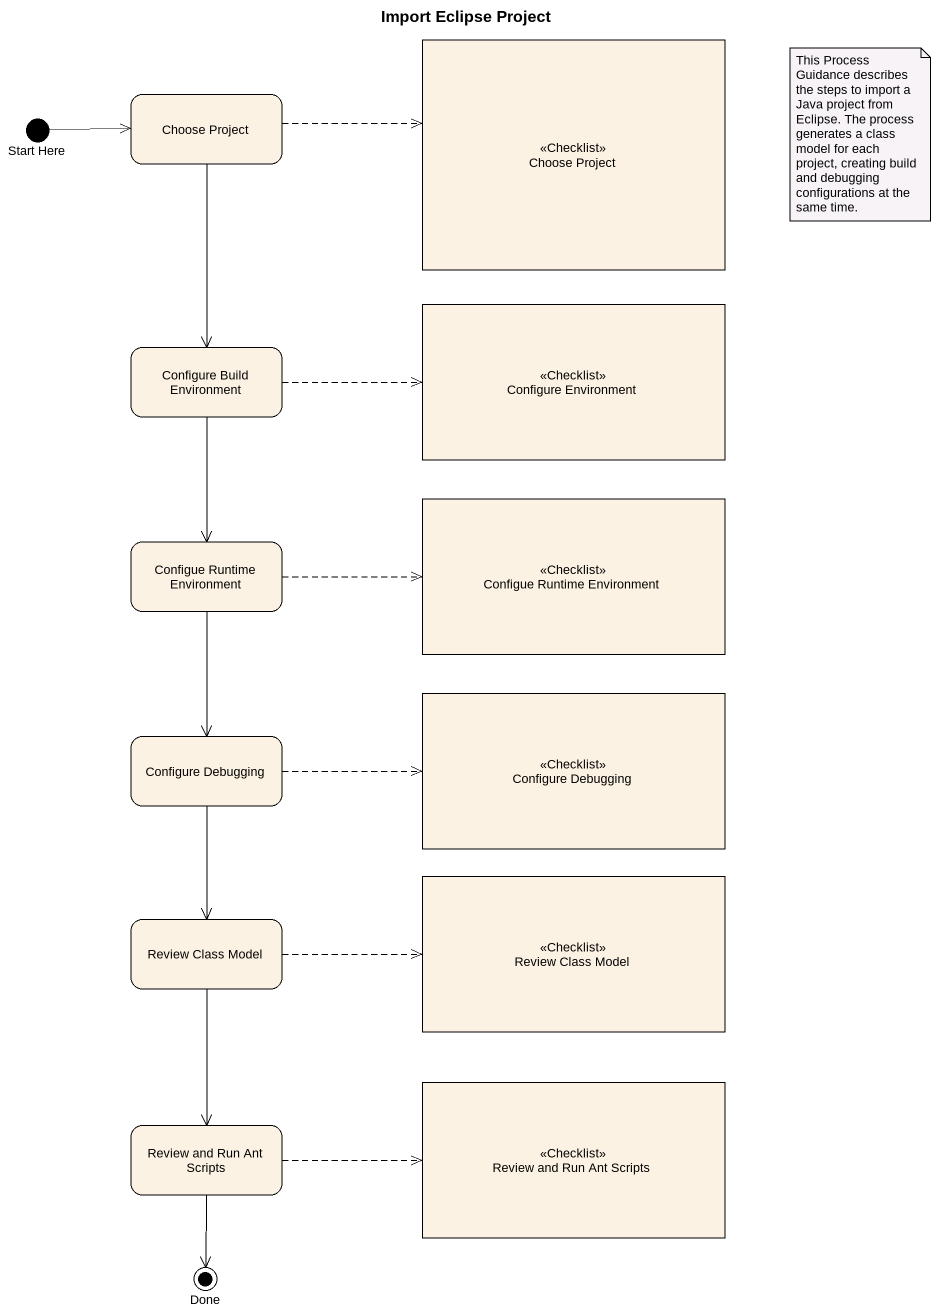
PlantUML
@startuml
title Import Eclipse Project
hide empty description
state "Choose Project" as Choose_Project <<Checklist>>
state "Start Here" as Start_Here <<start>>
state "Choose Project" as Choose_Project_2
state "Configure Environment" as Configure_Environment <<Checklist>>
state "Configure Build Environment" as Configure_Build_Environment
state "Configue Runtime Environment" as Configue_Runtime_Environment <<Checklist>>
state "Configue Runtime Environment" as Configue_Runtime_Environment_2
state "Configure Debugging" as Configure_Debugging <<Checklist>>
state "Configure Debugging" as Configure_Debugging_2
state "Review Class Model" as Review_Class_Model <<Checklist>>
state "Review Class Model" as Review_Class_Model_2
state "Review and Run Ant Scripts" as Review_and_Run_Ant_Scripts
state "Review and Run Ant Scripts" as Review_and_Run_Ant_Scripts_2 <<Checklist>>
state Done <<end>>
Start_Here -right-> Choose_Project_2
Choose_Project_2 -right[dashed]-> Choose_Project
Choose_Project_2 --> Configure_Build_Environment
Configure_Build_Environment -right[dashed]-> Configure_Environment
Configure_Build_Environment --> Configue_Runtime_Environment_2
Configue_Runtime_Environment_2 -right[dashed]-> Configue_Runtime_Environment
Configue_Runtime_Environment_2 --> Configure_Debugging_2
Configure_Debugging_2 -right[dashed]-> Configure_Debugging
Configure_Debugging_2 --> Review_Class_Model_2
Review_Class_Model_2 -right[dashed]-> Review_Class_Model
Review_Class_Model_2 --> Review_and_Run_Ant_Scripts
Review_and_Run_Ant_Scripts -right[dashed]-> Review_and_Run_Ant_Scripts_2
Review_and_Run_Ant_Scripts --> Done
note as N1
  This Process Guidance describes the steps to import a Java project from Eclipse. The process generates a class model for each project, creating build and debugging configurations at the same time.
end note
@enduml
